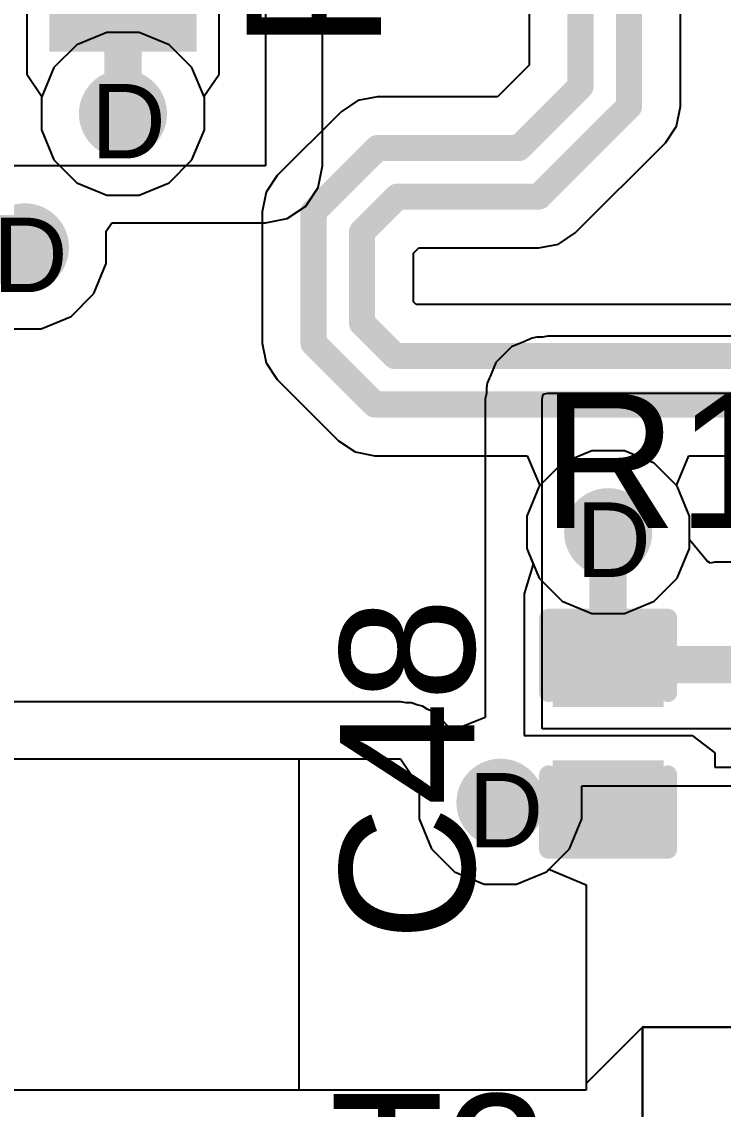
# Model space of a CAD drawing. Header units: inches. Extents: x -11 to 5428, y 0 to 5423.
# Drawn here: x 286.61 to 291.38, y 29.16 to 36.57 of the extents above; entities that cross this region are included whole.
import ezdxf

# ---------------------------------------------------------------- set-up
doc = ezdxf.new("R2010")
doc.units = ezdxf.units.IN
for name, color, linetype in [('Bottom Layer', 5, 'Continuous'), ('Drill Drawing', 1, 'Continuous'), ('GND', 16, 'Continuous'), ('Multi-Layer', 9, 'Continuous'), ('PWR', 76, 'Continuous'), ('Top Layer', 1, 'Continuous'), ('Top Overlay', 2, 'Continuous'), ('Top Paste', 8, 'Continuous'), ('Top Solder', 216, 'Continuous'), ('Via Holes', 16, 'Continuous')]:
    doc.layers.add(name, color=color, linetype=linetype)
doc.styles.add('Arial', font='', dxfattribs={"height": 0.2})
doc.styles.get('Arial').set_extended_font_data('Arial')

# ---------------------------------------------------------------- blocks, each defined once
blk = doc.blocks.new('C___0402_226')
at = {"layer": 'Top Layer'}
for points in [[(-0.69847968, -0.31747968), (-0.69847968, 0.31752032), (-0.24127968, 0.31752032), (-0.24127968, -0.31747968)], [(0.2413203199999999, -0.31747968), (0.24132032, 0.31752032), (0.69852032, 0.31752032), (0.69852032, -0.31747968)]]:
    blk.add_hatch(color=1, dxfattribs=at).paths.add_polyline_path(points)
at = {"layer": 'Top Paste'}
for points in [[(-0.69847968, -0.31747968), (-0.69847968, 0.31752032), (-0.24127968, 0.31752032), (-0.24127968, -0.31747968)], [(0.2413203199999999, -0.31747968), (0.24132032, 0.31752032), (0.69852032, 0.31752032), (0.69852032, -0.31747968)]]:
    blk.add_hatch(color=8, dxfattribs=at).paths.add_polyline_path(points)
at = {"layer": 'Top Solder'}
for points in [[(-0.7584795599999999, -0.37747956), (-0.7584795599999999, 0.3775202), (-0.1812797999999999, 0.3775202), (-0.1812798, -0.37747956)], [(0.1813204399999999, -0.37747956), (0.18132044, 0.3775202), (0.7585202, 0.3775202), (0.7585202, -0.37747956)]]:
    blk.add_hatch(color=216, dxfattribs=at).paths.add_polyline_path(points)
at = {"layer": 'Top Overlay'}
for points in [[(-0.78737968, 0.4064203199999999, 0.127, 0.127, 0), (-0.27937968, 0.4064203199999999, 0.127, 0.127, 0)], [(-0.78737968, 0.4064203199999999, 0.127, 0.127, 0), (-0.78737968, -0.40637968, 0.127, 0.127, 0)], [(0.27942032, 0.4064203199999999, 0.127, 0.127, 0), (0.78742032, 0.4064203199999999, 0.127, 0.127, 0)], [(0.78742032, 0.4064203199999999, 0.127, 0.127, 0), (0.78742032, -0.40637968, 0.127, 0.127, 0)], [(-0.78737968, -0.40637968, 0.127, 0.127, 0), (-0.27937968, -0.40637968, 0.127, 0.127, 0)], [(0.27942032, -0.40637968, 0.127, 0.127, 0), (0.78742032, -0.40637968, 0.127, 0.127, 0)]]:
    blk.add_lwpolyline(points, format="xyseb", dxfattribs=at)
for points in [[(-0.81912968, 0.4064203199999999, 0.0635, 0.0635, 1), (-0.75562968, 0.4064203199999999, 0.0635, 0.0635, 1)], [(-0.81912968, 0.4064203199999999, 0.0635, 0.0635, 1), (-0.75562968, 0.4064203199999999, 0.0635, 0.0635, 1)], [(-0.31112968, 0.4064203199999999, 0.0635, 0.0635, 1), (-0.24762968, 0.4064203199999999, 0.0635, 0.0635, 1)], [(0.24767032, 0.4064203199999999, 0.0635, 0.0635, 1), (0.3111703199999999, 0.4064203199999999, 0.0635, 0.0635, 1)], [(0.75567032, 0.4064203199999999, 0.0635, 0.0635, 1), (0.81917032, 0.4064203199999999, 0.0635, 0.0635, 1)], [(0.75567032, 0.4064203199999999, 0.0635, 0.0635, 1), (0.81917032, 0.4064203199999999, 0.0635, 0.0635, 1)], [(-0.81912968, -0.40637968, 0.0635, 0.0635, 1), (-0.75562968, -0.40637968, 0.0635, 0.0635, 1)], [(-0.81912968, -0.40637968, 0.0635, 0.0635, 1), (-0.75562968, -0.40637968, 0.0635, 0.0635, 1)], [(-0.31112968, -0.40637968, 0.0635, 0.0635, 1), (-0.24762968, -0.40637968, 0.0635, 0.0635, 1)], [(0.24767032, -0.40637968, 0.0635, 0.0635, 1), (0.3111703199999999, -0.40637968, 0.0635, 0.0635, 1)], [(0.75567032, -0.40637968, 0.0635, 0.0635, 1), (0.81917032, -0.40637968, 0.0635, 0.0635, 1)], [(0.75567032, -0.40637968, 0.0635, 0.0635, 1), (0.81917032, -0.40637968, 0.0635, 0.0635, 1)]]:
    blk.add_lwpolyline(points, format="xyseb", close=True, dxfattribs=at)
blk = doc.blocks.new('IND_0603__1608_M_______777')
at = {"layer": 'Top Layer'}
for points in [[(-1.0000107, 0.3999750699999999), (-0.4000118999999999, 0.3999750699999999), (-0.4000118999999999, -0.40002587), (-1.0000107, -0.40002587)], [(0.3999865, 0.3999750699999999), (0.9999853, 0.3999750699999999), (0.9999853, -0.40002587), (0.3999865, -0.40002587)]]:
    blk.add_hatch(color=1, dxfattribs=at).paths.add_polyline_path(points)
at = {"layer": 'Top Paste'}
for points in [[(-1.0000107, 0.3999750699999999), (-0.4000118999999999, 0.3999750699999999), (-0.4000118999999999, -0.40002587), (-1.0000107, -0.40002587)], [(0.3999865, 0.3999750699999999), (0.9999853, 0.3999750699999999), (0.9999853, -0.40002587), (0.3999865, -0.40002587)]]:
    blk.add_hatch(color=8, dxfattribs=at).paths.add_polyline_path(points)
at = {"layer": 'Top Solder'}
for points in [[(-1.1016107, 0.5015750699999999), (-0.2984119, 0.5015750699999999), (-0.2984119, -0.50162587), (-1.1016107, -0.50162587)], [(0.2983864999999999, 0.5015750699999999), (1.1015853, 0.5015750699999999), (1.1015853, -0.50162587), (0.2983864999999999, -0.50162587)]]:
    blk.add_hatch(color=216, dxfattribs=at).paths.add_polyline_path(points)
at = {"layer": 'Top Overlay'}
for points in [[(-0.2031873, 0.4571746, 0.127, 0.127, 0), (0.2286127, 0.4571746, 0.127, 0.127, 0)], [(-0.2031873, -0.4572253999999999, 0.127, 0.127, 0), (0.2286127, -0.4572253999999999, 0.127, 0.127, 0)]]:
    blk.add_lwpolyline(points, format="xyseb", dxfattribs=at)
for points in [[(-0.2349373, 0.4571746, 0.0635, 0.0635, 1), (-0.1714373, 0.4571746, 0.0635, 0.0635, 1)], [(0.1968627, 0.4571746, 0.0635, 0.0635, 1), (0.2603626999999999, 0.4571746, 0.0635, 0.0635, 1)], [(-0.2349373, -0.4572253999999999, 0.0635, 0.0635, 1), (-0.1714373, -0.4572253999999999, 0.0635, 0.0635, 1)], [(0.1968627, -0.4572253999999999, 0.0635, 0.0635, 1), (0.2603626999999999, -0.4572253999999999, 0.0635, 0.0635, 1)]]:
    blk.add_lwpolyline(points, format="xyseb", close=True, dxfattribs=at)

msp = doc.modelspace()

# ---------------------------------------------------------------- hatches: boundary and pattern name
at = {"layer": 'Bottom Layer'}
h = msp.add_hatch(color=5, dxfattribs=at)
edge = h.paths.add_edge_path()
edge.add_arc((287.2946375, 35.9398443), 0.2999994, 0, 360)
h = msp.add_hatch(color=5, dxfattribs=at)
edge = h.paths.add_edge_path()
edge.add_arc((286.62698326, 35.02955402), 0.2999994, 0, 360)
h = msp.add_hatch(color=5, dxfattribs=at)
edge = h.paths.add_edge_path()
edge.add_arc((290.5980091, 33.0897611), 0.2999994, 0, 360)
h = msp.add_hatch(color=5, dxfattribs=at)
edge = h.paths.add_edge_path()
edge.add_arc((289.8648127, 31.2474483), 0.2999994, 0, 360)
at = {"layer": 'GND'}
h = msp.add_hatch(color=16, dxfattribs=at)
edge = h.paths.add_edge_path()
edge.add_arc((287.2946375, 35.9398443), 0.2999994, 0, 360)
h = msp.add_hatch(color=16, dxfattribs=at)
edge = h.paths.add_edge_path()
edge.add_arc((286.62698326, 35.02955402), 0.2999994, 0, 360)
h = msp.add_hatch(color=16, dxfattribs=at)
edge = h.paths.add_edge_path()
edge.add_arc((290.5980091, 33.0897611), 0.2999994, 0, 360)
h = msp.add_hatch(color=16, dxfattribs=at)
edge = h.paths.add_edge_path()
edge.add_arc((289.8648127, 31.2474483), 0.2999994, 0, 360)
at = {"layer": 'PWR'}
h = msp.add_hatch(color=76, dxfattribs=at)
edge = h.paths.add_edge_path()
edge.add_arc((287.2946375, 35.9398443), 0.2999994, 0, 360)
h = msp.add_hatch(color=76, dxfattribs=at)
edge = h.paths.add_edge_path()
edge.add_arc((286.62698326, 35.02955402), 0.2999994, 0, 360)
h = msp.add_hatch(color=76, dxfattribs=at)
edge = h.paths.add_edge_path()
edge.add_arc((290.5980091, 33.0897611), 0.2999994, 0, 360)
h = msp.add_hatch(color=76, dxfattribs=at)
edge = h.paths.add_edge_path()
edge.add_arc((289.8648127, 31.2474483), 0.2999994, 0, 360)
at = {"layer": 'Top Layer'}
h = msp.add_hatch(color=1, dxfattribs=at)
edge = h.paths.add_edge_path()
edge.add_arc((287.2946375, 35.9398443), 0.2999994, 0, 360)
h = msp.add_hatch(color=1, dxfattribs=at)
edge = h.paths.add_edge_path()
edge.add_arc((286.62698326, 35.02955402), 0.2999994, 0, 360)
h = msp.add_hatch(color=1, dxfattribs=at)
edge = h.paths.add_edge_path()
edge.add_arc((290.5980091, 33.0897611), 0.2999994, 0, 360)
h = msp.add_hatch(color=1, dxfattribs=at)
edge = h.paths.add_edge_path()
edge.add_arc((289.8648127, 31.2474483), 0.2999994, 0, 360)
at = {"layer": 'Via Holes'}
h = msp.add_hatch(color=7, dxfattribs=at)
edge = h.paths.add_edge_path()
edge.add_arc((287.2946375, 35.9398443), 0.1499997, 0, 360)
h = msp.add_hatch(color=7, dxfattribs=at)
edge = h.paths.add_edge_path()
edge.add_arc((286.62698326, 35.02955402), 0.1499997, 0, 360)
h = msp.add_hatch(color=7, dxfattribs=at)
edge = h.paths.add_edge_path()
edge.add_arc((290.5980091, 33.0897611), 0.1499997, 0, 360)
h = msp.add_hatch(color=7, dxfattribs=at)
edge = h.paths.add_edge_path()
edge.add_arc((289.8648127, 31.2474483), 0.1499997, 0, 360)

# ---------------------------------------------------------------- linework, layer by layer
at = {"layer": 'Bottom Layer'}
for p, q in [((287.1844396, 36.4938437), (286.98082304, 36.409503)), ((287.4048354, 36.4938437), (287.1844396, 36.4938437)), ((287.60845196, 36.409503), (287.4048354, 36.4938437)), ((286.98082304, 36.409503), (286.8249788, 36.25365875999999)), ((287.7642962, 36.25365875999999), (287.60845196, 36.409503)), ((286.8249788, 36.25365875999999), (286.7406381, 36.05004219999999)), ((287.8486369, 36.05004219999999), (287.7642962, 36.25365875999999)), ((286.7406381, 36.05004219999999), (286.7406381, 35.8296464)), ((287.8486369, 35.8296464), (287.8486369, 36.05004219999999)), ((286.7406381, 35.8296464), (286.8249788, 35.62602984)), ((287.7642962, 35.62602984), (287.8486369, 35.8296464)), ((286.8249788, 35.62602984), (286.98082304, 35.47018559999999)), ((287.60845196, 35.47018559999999), (287.7642962, 35.62602984)), ((286.98082304, 35.47018559999999), (287.1844396, 35.3858449)), ((287.4048354, 35.3858449), (287.60845196, 35.47018559999999)), ((287.1844396, 35.3858449), (287.4048354, 35.3858449)), ((290.4878112, 33.6437605), (290.28419464, 33.5594198)), ((290.708207, 33.6437605), (290.4878112, 33.6437605)), ((290.91182356, 33.5594198), (290.708207, 33.6437605)), ((290.28419464, 33.5594198), (290.1283504, 33.40357556)), ((291.0676678, 33.40357556), (290.91182356, 33.5594198)), ((290.1283504, 33.40357556), (290.0440097, 33.199959)), ((291.1520085, 33.199959), (291.0676678, 33.40357556)), ((290.0440097, 33.199959), (290.0440097, 32.9795632)), ((291.1520085, 32.9795632), (291.1520085, 33.199959)), ((290.0440097, 32.9795632), (290.1283504, 32.77594664)), ((291.0676678, 32.77594664), (291.1520085, 32.9795632)), ((290.1283504, 32.77594664), (290.28419464, 32.6201024)), ((290.91182356, 32.6201024), (291.0676678, 32.77594664)), ((290.28419464, 32.6201024), (290.4878112, 32.53576169999999)), ((290.708207, 32.53576169999999), (290.91182356, 32.6201024)), ((290.4878112, 32.53576169999999), (290.708207, 32.53576169999999)), ((293.35973586, 29.71818034), (290.83272542, 29.71818034)), ((290.83272542, 29.71818034), (290.83272542, 20.32018034))]:
    msp.add_line(p, q, dxfattribs=at)
at = {"layer": 'GND'}
for p, q in [((287.1844396, 36.4938437), (286.98082304, 36.409503)), ((287.4048354, 36.4938437), (287.1844396, 36.4938437)), ((287.60845196, 36.409503), (287.4048354, 36.4938437)), ((286.98082304, 36.409503), (286.8249788, 36.25365875999999)), ((287.7642962, 36.25365875999999), (287.60845196, 36.409503)), ((286.8249788, 36.25365875999999), (286.7406381, 36.05004219999999)), ((287.8486369, 36.05004219999999), (287.7642962, 36.25365875999999)), ((286.7406381, 36.05004219999999), (286.7406381, 35.8296464)), ((287.8486369, 35.8296464), (287.8486369, 36.05004219999999)), ((286.7406381, 35.8296464), (286.8249788, 35.62602984)), ((287.7642962, 35.62602984), (287.8486369, 35.8296464)), ((286.8249788, 35.62602984), (286.98082304, 35.47018559999999)), ((287.60845196, 35.47018559999999), (287.7642962, 35.62602984)), ((286.98082304, 35.47018559999999), (287.1844396, 35.3858449)), ((287.4048354, 35.3858449), (287.60845196, 35.47018559999999)), ((287.1844396, 35.3858449), (287.4048354, 35.3858449)), ((290.4878112, 33.6437605), (290.28419464, 33.5594198)), ((290.708207, 33.6437605), (290.4878112, 33.6437605)), ((290.91182356, 33.5594198), (290.708207, 33.6437605)), ((290.28419464, 33.5594198), (290.1283504, 33.40357556)), ((291.0676678, 33.40357556), (290.91182356, 33.5594198)), ((290.1283504, 33.40357556), (290.0440097, 33.199959)), ((291.1520085, 33.199959), (291.0676678, 33.40357556)), ((290.0440097, 33.199959), (290.0440097, 32.9795632)), ((291.1520085, 32.9795632), (291.1520085, 33.199959)), ((290.0440097, 32.9795632), (290.1283504, 32.77594664)), ((291.0676678, 32.77594664), (291.1520085, 32.9795632)), ((290.1283504, 32.77594664), (290.28419464, 32.6201024)), ((290.91182356, 32.6201024), (291.0676678, 32.77594664)), ((290.28419464, 32.6201024), (290.4878112, 32.53576169999999)), ((290.708207, 32.53576169999999), (290.91182356, 32.6201024)), ((290.4878112, 32.53576169999999), (290.708207, 32.53576169999999)), ((293.29923052, 29.71818034), (290.83272542, 29.71818034)), ((290.83272542, 29.71818034), (290.83272542, 20.32018034))]:
    msp.add_line(p, q, dxfattribs=at)
at = {"layer": 'Multi-Layer'}
for p, q in [((290.83272542, 20.32018034), (290.83272542, 29.71818034)), ((290.83272542, 29.71818034), (303.53272542, 29.71818034))]:
    msp.add_line(p, q, dxfattribs=at)
at = {"layer": 'PWR'}
for p, q in [((288.2646, 45.2628), (288.2646, 35.5854127)), ((288.65306506, 35.5854127), (288.65306506, 45.2628)), ((288.2646, 35.5854127), (284.9626127, 35.5854127)), ((288.62349438, 35.43675412), (288.65306506, 35.5854127)), ((288.53928576, 35.31072694), (288.62349438, 35.43675412)), ((288.41325858, 35.22651832), (288.53928576, 35.31072694)), ((287.18098266, 35.13974938), (287.21920204, 35.19694764)), ((287.21920204, 35.19694764), (288.2646, 35.19694764)), ((288.2646, 35.19694764), (288.41325858, 35.22651832)), ((287.18098266, 34.91935612), (287.18098266, 35.13974938)), ((287.09664196, 34.71573956), (287.18098266, 34.91935612)), ((286.94079772, 34.55989532), (287.09664196, 34.71573956)), ((286.73718116, 34.47555462), (286.94079772, 34.55989532)), ((286.51678536, 34.47555462), (286.73718116, 34.47555462)), ((290.03449486, 34.39172954), (289.94017958, 34.35266434)), ((290.0392497399999, 34.39490708), (290.03449486, 34.39172954)), ((290.04485806, 34.39602214), (290.0392497399999, 34.39490708)), ((290.08021486, 34.41066778), (290.04485806, 34.39602214)), ((290.11212742, 34.41701524), (290.08021486, 34.41066778)), ((290.15038998, 34.41701524), (290.11212742, 34.41701524)), ((290.18790832, 34.42447775999999), (290.15038998, 34.41701524)), ((296.93855268, 34.42447775999999), (290.18790832, 34.42447775999999)), ((289.94017196, 34.35265926), (289.83300174, 34.24548904)), ((289.94017958, 34.35266434), (289.94017196, 34.35265926)), ((289.83299666, 34.24548142), (289.79393146, 34.15116613999999)), ((289.83300174, 34.24548904), (289.83299666, 34.24548142)), ((289.79075392, 34.14641125999999), (289.78963886, 34.14080294)), ((289.79393146, 34.15116613999999), (289.79075392, 34.14641125999999)), ((289.77499322, 34.10544614), (289.76864576, 34.07353358)), ((289.76864576, 34.07353358), (289.76864576, 34.03527102)), ((289.78963886, 34.14080294), (289.77499322, 34.10544614)), ((289.76864576, 34.03527102), (289.76118324, 33.99775268)), ((289.76118324, 33.99775268), (289.76118324, 31.82775702)), ((290.1496483, 33.99775268), (290.15599576, 34.02966523999999)), ((290.1496483, 31.7500127), (290.1496483, 33.99775268)), ((290.15599576, 34.02966523999999), (290.18790832, 34.03601269999999)), ((290.18790832, 34.03601269999999), (296.93855268, 34.03601269999999)), ((289.18441528, 31.93527775999999), (279.2886057599999, 31.93527775999999)), ((289.22194378, 31.9278127), (289.18441528, 31.93527775999999)), ((289.26020126, 31.9278127), (289.22194378, 31.9278127)), ((289.29555044, 31.91317214), (289.26020126, 31.9278127)), ((289.33307386, 31.90570708), (289.29555044, 31.91317214)), ((289.36488228, 31.88445236), (289.33307386, 31.90570708)), ((289.40023654, 31.86980926), (289.36488228, 31.88445236)), ((289.4272926199999, 31.84275064), (289.40023654, 31.86980926)), ((289.4590985, 31.821501), (289.4272926199999, 31.84275064)), ((289.53422408, 31.73616462), (289.4590985, 31.821501)), ((289.76118324, 31.82775702), (289.53422408, 31.73616462)), ((296.93855268, 31.7500127), (290.1496483, 31.7500127)), ((279.22257846, 31.5468127), (289.18441528, 31.5468127)), ((288.4932127, 29.28909306), (288.4932127, 31.5468127)), ((288.4932127, 31.5468127), (289.18441528, 31.5468127)), ((289.18441528, 31.5468127), (289.3108133, 31.35764366)), ((289.18441528, 31.5468127), (289.3108133, 31.35764366)), ((289.3108133, 31.35764366), (289.3108133, 31.1372504)), ((289.3108133, 31.35764366), (289.3108133, 31.1372504)), ((290.4188121, 31.35764366), (290.42142068, 31.36154764)), ((290.4188121, 31.1372504), (290.4188121, 31.35764366)), ((290.42142068, 31.36154764), (296.93855268, 31.36154764)), ((289.3108133, 31.1372504), (289.3951539999999, 30.93363384)), ((289.3108133, 31.1372504), (289.3951539999999, 30.93363384)), ((290.3344714, 30.93363384), (290.4188121, 31.1372504)), ((289.3951539999999, 30.93363384), (289.55099824, 30.7777896)), ((289.3951539999999, 30.93363384), (289.55099824, 30.7777896)), ((290.17862716, 30.7777896), (290.3344714, 30.93363384)), ((289.55099824, 30.7777896), (289.7546148, 30.6934489)), ((289.55099824, 30.7777896), (289.7546148, 30.6934489)), ((289.9750106, 30.6934489), (290.17862716, 30.7777896)), ((289.9750106, 30.6934489), (290.17862716, 30.7777896)), ((290.17862716, 30.7777896), (290.1950126999999, 30.79417514)), ((290.1950126999999, 30.79417514), (290.4490127, 30.68896326)), ((289.7546148, 30.6934489), (289.9750106, 30.6934489)), ((289.7546148, 30.6934489), (289.9750106, 30.6934489)), ((290.4490127, 30.68896326), (290.4490127, 29.28909306)), ((290.83272542, 29.71818034), (290.4490127, 29.33446762)), ((303.53272542, 29.71818034), (290.83272542, 29.71818034)), ((290.4490127, 29.33446762), (290.4490127, 29.28909306)), ((290.4490127, 29.28909306), (278.6461407, 29.28909306)), ((290.4490127, 29.28909306), (288.4932127, 29.28909306))]:
    msp.add_line(p, q, dxfattribs=at)
at = {"layer": 'Top Layer'}
for p, q in [((286.6406383, 37.31781969999999), (286.6406383, 36.2098209)), ((287.9486367, 36.2098209), (287.9486367, 37.31781969999999)), ((291.08983692, 35.98945304), (291.08983692, 36.97725903999999)), ((290.06040032, 36.6956721), (290.06040032, 36.27103998)), ((290.06040032, 36.27103998), (289.84471368, 36.05535587999999)), ((286.6406383, 36.2098209), (286.64063576, 36.2098209)), ((286.64063576, 36.2098209), (286.74322382, 36.05628806)), ((287.84605118, 36.05628806), (287.94863924, 36.2098209)), ((287.94863924, 36.2098209), (287.9486367, 36.2098209)), ((286.74322382, 36.05628806), (286.7406381, 36.05004219999999)), ((286.7406381, 36.05004219999999), (286.7406381, 35.8296464)), ((287.8486369, 36.05004219999999), (287.84605118, 36.05628806)), ((287.8486369, 35.8296464), (287.8486369, 36.05004219999999)), ((288.8931865, 36.02874176), (288.77976026, 35.95295578)), ((289.02697846, 36.05535842), (288.8931865, 36.02874176)), ((289.02699116, 36.05535587999999), (289.02697846, 36.05535842)), ((289.84471368, 36.05535587999999), (289.02699116, 36.05535587999999)), ((288.77975518, 35.95294816), (288.34477002, 35.51796554)), ((288.77976026, 35.95295578), (288.77975518, 35.95294816)), ((291.0632228, 35.85565854), (291.08983692, 35.98945304)), ((290.98743682, 35.74223484), (291.0632228, 35.85565854)), ((286.7406381, 35.8296464), (286.8249788, 35.62602984)), ((287.7642962, 35.62602984), (287.8486369, 35.8296464)), ((290.37352136, 35.12831938), (290.98743682, 35.74223484)), ((286.8249788, 35.62602984), (286.98082304, 35.47018559999999)), ((287.60845196, 35.47018559999999), (287.7642962, 35.62602984)), ((288.34477002, 35.51796554), (288.26898404, 35.40454184)), ((286.98082304, 35.47018559999999), (287.1844396, 35.3858449)), ((287.4048354, 35.3858449), (287.60845196, 35.47018559999999)), ((288.26898404, 35.40454184), (288.24236992, 35.27074734)), ((287.1844396, 35.3858449), (287.4048354, 35.3858449)), ((288.24236992, 35.27074734), (288.24236992, 34.3774141)), ((290.26009766, 35.05253339999999), (290.37352136, 35.12831938)), ((290.12630316, 35.02591928), (290.26009766, 35.05253339999999)), ((289.27180652, 34.98915786), (289.30856794, 35.02591928)), ((289.27180652, 34.65900358), (289.27180652, 34.98915786)), ((289.30856794, 35.02591928), (290.12630316, 35.02591928)), ((289.2911791, 34.63963099999999), (289.27180652, 34.65900358)), ((293.42746496, 34.63963099999999), (289.2911791, 34.63963099999999)), ((288.24236992, 34.3774141), (288.26898404, 34.2436196)), ((288.26898404, 34.2436196), (288.34477002, 34.1301959)), ((288.34477002, 34.1301959), (288.76237142, 33.7125945)), ((288.76237142, 33.7125945), (288.87579766, 33.63680852)), ((288.87579766, 33.63680852), (289.00958962, 33.61019186)), ((289.00958962, 33.61019186), (289.00960232, 33.6101944)), ((289.00960232, 33.6101944), (290.04759872, 33.6101944)), ((290.04759872, 33.6101944), (290.13176924, 33.4069944)), ((291.06424896, 33.4069944), (291.14841948, 33.6101944)), ((291.14841948, 33.6101944), (293.14587548, 33.6101944)), ((290.1283504, 33.40357556), (290.0440097, 33.199959)), ((290.13176924, 33.4069944), (290.1283504, 33.40357556)), ((291.0676678, 33.40357556), (291.06424896, 33.4069944)), ((291.1520085, 33.199959), (291.0676678, 33.40357556)), ((290.0440097, 33.199959), (290.0440097, 32.9795632)), ((291.1520085, 33.03880616), (291.1520085, 33.199959)), ((291.2727118399999, 32.89356642), (291.1520085, 33.03880616)), ((290.0440097, 32.9795632), (290.0881295, 32.8730483)), ((291.29464474, 32.8779378), (291.2727118399999, 32.89356642)), ((291.32450244, 32.88575084), (291.29464474, 32.8779378)), ((291.32450244, 32.8857483), (291.32450244, 32.88575084)), ((292.5944999, 32.8857483), (291.32450244, 32.8857483)), ((290.0881295, 32.8730483), (290.02650656, 32.66984576)), ((290.02650656, 32.66984576), (290.0265090999999, 32.66984576)), ((290.0265090999999, 32.66984576), (290.0265090999999, 31.7046483)), ((290.0265090999999, 31.7046483), (291.16950656, 31.7046483)), ((291.16950656, 31.7046483), (291.3244999, 31.58826042)), ((291.3244999, 31.58826042), (291.3244999, 31.4887483)), ((291.3244999, 31.4887483), (292.5944999, 31.4887483)), ((292.10370586, 29.71818034), (290.83272542, 29.71818034)), ((290.83272542, 29.71818034), (290.83272542, 20.32018034))]:
    msp.add_line(p, q, dxfattribs=at)
for points in [[(290.74021862, 35.98945304, 0.1778, 0.1778, 0), (290.74021862, 36.97725903999999, 0.1778, 0.1778, 0)], [(287.2946375, 35.9398443, 0.254, 0.254, 0), (287.2946375, 36.7638203, 0.254, 0.254, 0)], [(290.41001862, 36.12622442, 0.1778, 0.1778, 0), (290.41001862, 36.84048765999999, 0.1778, 0.1778, 0)], [(289.98953178, 35.70573758, 0.1778, 0.1778, 0), (290.41001862, 36.12622442, 0.1778, 0.1778, 0)], [(290.12630316, 35.37553758, 0.1778, 0.1778, 0), (290.74021862, 35.98945304, 0.1778, 0.1778, 0)], [(288.59198822, 35.27074734, 0.1778, 0.1778, 0), (289.02697846, 35.70573758, 0.1778, 0.1778, 0)], [(289.02697846, 35.70573758, 0.1778, 0.1778, 0), (289.98953178, 35.70573758, 0.1778, 0.1778, 0)], [(288.92218822, 35.13397596, 0.1778, 0.1778, 0), (289.16374984, 35.37553758, 0.1778, 0.1778, 0)], [(289.16374984, 35.37553758, 0.1778, 0.1778, 0), (290.12630316, 35.37553758, 0.1778, 0.1778, 0)], [(288.59198822, 34.3774141, 0.1778, 0.1778, 0), (288.59198822, 35.27074734, 0.1778, 0.1778, 0)], [(288.92218822, 34.51418547999999, 0.1778, 0.1778, 0), (288.92218822, 35.13397596, 0.1778, 0.1778, 0)], [(288.92218822, 34.51418547999999, 0.1778, 0.1778, 0), (289.146361, 34.2900127, 0.1778, 0.1778, 0)], [(288.59198822, 34.3774141, 0.1778, 0.1778, 0), (289.00958962, 33.9598127, 0.1778, 0.1778, 0)], [(289.146361, 34.2900127, 0.1778, 0.1778, 0), (293.42746496, 34.2900127, 0.1778, 0.1778, 0)], [(289.00958962, 33.9598127, 0.1778, 0.1778, 0), (293.29069358, 33.9598127, 0.1778, 0.1778, 0)], [(290.5980091, 32.18724829999999, 0.254, 0.254, 0), (290.5980091, 33.0897611, 0.254, 0.254, 0)], [(290.5980091, 32.18724829999999, 0.254, 0.254, 0), (291.9594999, 32.18724829999999, 0.254, 0.254, 0)], [(289.8648127, 31.2474483, 0.2032, 0.2032, 0), (290.5980091, 31.2474483, 0.2032, 0.2032, 0)]]:
    msp.add_lwpolyline(points, format="xyseb", dxfattribs=at)
for points in [[(290.36556862, 36.12622442, 0.08889999999999999, 0.08889999999999999, 1), (290.4544686199999, 36.12622442, 0.08889999999999999, 0.08889999999999999, 1)], [(290.36556862, 36.12622442, 0.08889999999999999, 0.08889999999999999, 1), (290.4544686199999, 36.12622442, 0.08889999999999999, 0.08889999999999999, 1)], [(290.69576862, 35.98945304, 0.08889999999999999, 0.08889999999999999, 1), (290.78466862, 35.98945304, 0.08889999999999999, 0.08889999999999999, 1)], [(290.69576862, 35.98945304, 0.08889999999999999, 0.08889999999999999, 1), (290.78466862, 35.98945304, 0.08889999999999999, 0.08889999999999999, 1)], [(287.2311375, 35.9398443, 0.127, 0.127, 1), (287.3581375, 35.9398443, 0.127, 0.127, 1)], [(288.98252846, 35.70573758, 0.08889999999999999, 0.08889999999999999, 1), (289.07142846, 35.70573758, 0.08889999999999999, 0.08889999999999999, 1)], [(288.98252846, 35.70573758, 0.08889999999999999, 0.08889999999999999, 1), (289.07142846, 35.70573758, 0.08889999999999999, 0.08889999999999999, 1)], [(289.94508178, 35.70573758, 0.08889999999999999, 0.08889999999999999, 1), (290.03398178, 35.70573758, 0.08889999999999999, 0.08889999999999999, 1)], [(289.94508178, 35.70573758, 0.08889999999999999, 0.08889999999999999, 1), (290.03398178, 35.70573758, 0.08889999999999999, 0.08889999999999999, 1)], [(289.11929984, 35.37553758, 0.08889999999999999, 0.08889999999999999, 1), (289.20819984, 35.37553758, 0.08889999999999999, 0.08889999999999999, 1)], [(289.11929984, 35.37553758, 0.08889999999999999, 0.08889999999999999, 1), (289.20819984, 35.37553758, 0.08889999999999999, 0.08889999999999999, 1)], [(290.08185316, 35.37553758, 0.08889999999999999, 0.08889999999999999, 1), (290.17075316, 35.37553758, 0.08889999999999999, 0.08889999999999999, 1)], [(290.08185316, 35.37553758, 0.08889999999999999, 0.08889999999999999, 1), (290.17075316, 35.37553758, 0.08889999999999999, 0.08889999999999999, 1)], [(288.54753822, 35.27074734, 0.08889999999999999, 0.08889999999999999, 1), (288.63643822, 35.27074734, 0.08889999999999999, 0.08889999999999999, 1)], [(288.54753822, 35.27074734, 0.08889999999999999, 0.08889999999999999, 1), (288.63643822, 35.27074734, 0.08889999999999999, 0.08889999999999999, 1)], [(288.87773822, 35.13397596, 0.08889999999999999, 0.08889999999999999, 1), (288.96663822, 35.13397596, 0.08889999999999999, 0.08889999999999999, 1)], [(288.87773822, 35.13397596, 0.08889999999999999, 0.08889999999999999, 1), (288.96663822, 35.13397596, 0.08889999999999999, 0.08889999999999999, 1)], [(288.87773822, 34.51418547999999, 0.08889999999999999, 0.08889999999999999, 1), (288.96663822, 34.51418547999999, 0.08889999999999999, 0.08889999999999999, 1)], [(288.87773822, 34.51418547999999, 0.08889999999999999, 0.08889999999999999, 1), (288.96663822, 34.51418547999999, 0.08889999999999999, 0.08889999999999999, 1)], [(288.54753822, 34.3774141, 0.08889999999999999, 0.08889999999999999, 1), (288.63643822, 34.3774141, 0.08889999999999999, 0.08889999999999999, 1)], [(288.54753822, 34.3774141, 0.08889999999999999, 0.08889999999999999, 1), (288.63643822, 34.3774141, 0.08889999999999999, 0.08889999999999999, 1)], [(289.101911, 34.2900127, 0.08889999999999999, 0.08889999999999999, 1), (289.190811, 34.2900127, 0.08889999999999999, 0.08889999999999999, 1)], [(289.101911, 34.2900127, 0.08889999999999999, 0.08889999999999999, 1), (289.190811, 34.2900127, 0.08889999999999999, 0.08889999999999999, 1)], [(288.96513962, 33.9598127, 0.08889999999999999, 0.08889999999999999, 1), (289.05403962, 33.9598127, 0.08889999999999999, 0.08889999999999999, 1)], [(288.96513962, 33.9598127, 0.08889999999999999, 0.08889999999999999, 1), (289.05403962, 33.9598127, 0.08889999999999999, 0.08889999999999999, 1)], [(290.5345091, 33.0897611, 0.127, 0.127, 1), (290.6615091, 33.0897611, 0.127, 0.127, 1)], [(290.5345091, 32.18724829999999, 0.127, 0.127, 1), (290.6615091, 32.18724829999999, 0.127, 0.127, 1)], [(290.5345091, 32.18724829999999, 0.127, 0.127, 1), (290.6615091, 32.18724829999999, 0.127, 0.127, 1)], [(289.8140127, 31.2474483, 0.1016, 0.1016, 1), (289.9156127, 31.2474483, 0.1016, 0.1016, 1)], [(290.5472091, 31.2474483, 0.1016, 0.1016, 1), (290.6488090999999, 31.2474483, 0.1016, 0.1016, 1)]]:
    msp.add_lwpolyline(points, format="xyseb", close=True, dxfattribs=at)

# ---------------------------------------------------------------- block references
at = {"rotation": 90}
for name, p in [('IND_0603__1608_M_______777', (287.2946121, 37.4638316)), ('C___0402_226', (290.59802942, 31.71732798))]:
    msp.add_blockref(name, p, dxfattribs=at)

# ---------------------------------------------------------------- texts
at = {"layer": 'Drill Drawing', "style": 'Arial'}
for p in [(287.0745592, 35.63512812), (286.40690496, 34.72483784), (290.3779308, 32.78504492), (289.6447343999999, 30.94273212)]:
    msp.add_text('D', height=0.508, dxfattribs=at).set_placement(p)
at = {"layer": 'Top Overlay', "style": 'Arial'}
for s, p in [('FB2', (289.05186284, 36.37320894)), ('C48', (289.68686284, 30.30260894))]:
    msp.add_text(s, height=0.9143999999999999, rotation=90, dxfattribs=at).set_placement(p)
for s, p in [('R117', (290.14470546, 33.11823196)), ('T2', (288.69960548, 28.34835326))]:
    msp.add_text(s, height=0.9143999999999999, dxfattribs=at).set_placement(p)

doc.saveas('drawing.dxf')
